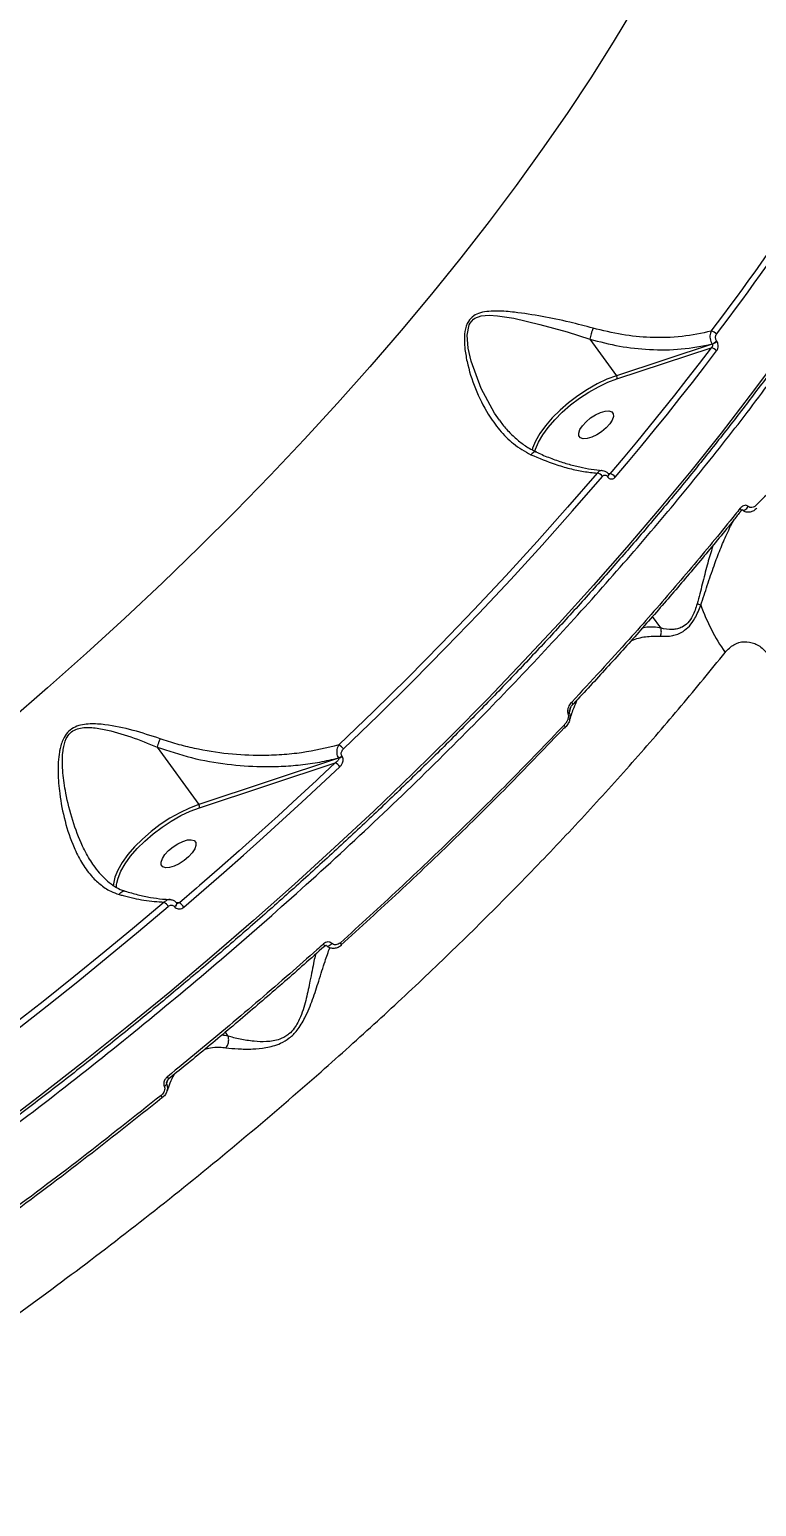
# Model space of a CAD drawing. Header units: millimetres. Extents: x -6028 to 5958, y -6064 to 4137.
# Drawn here: x 1973.4 to 2132, y -1111.3 to -788.9 of the extents above; entities that cross this region are included whole.
import ezdxf

# ---------------------------------------------------------------- set-up
doc = ezdxf.new("R2010")
doc.units = ezdxf.units.MM
for name, color, linetype in [('DIKOM_ОБЪЕКТ', 7, 'Continuous'), ('DIKOM_РАЗМЕР_ЗОНА', 7, 'Continuous'), ('DIKOM_РАЗМЕР_ОБЪЕКТА', 7, 'Continuous')]:
    doc.layers.add(name, color=color, linetype=linetype)
doc.styles.add('style1', font='arial.ttf', dxfattribs={"width": 0.8})
doc.dimstyles.new('1-50', dxfattribs={"dimtxt": 300, "dimasz": 200, "dimexe": 100, "dimexo": 0, "dimgap": 100, "dimtad": 1, "dimtxsty": 'style1', "dimcen": 200, "dimclrd": 7, "dimclre": 7, "dimclrt": 7, "dimadec": 1, "dimazin": 2, "dimtfac": 1, "dimtmove": 0, "dimatfit": 2, "dimfxl": 0, "dimlwd": 25, "dimlwe": 18, "dimarcsym": 0})

# ---------------------------------------------------------------- blocks, each defined once
blk = doc.blocks.new('*D9')
at = {"layer": 'Defpoints', "color": 0, "transparency": 16777216}
for p in [(-6027.56, 1459.58), (4556.58, 1382.7), (4556.58, -5964.37)]:
    blk.add_point(p, dxfattribs=at)
at = {"layer": 'DIKOM_РАЗМЕР_ЗОНА', "color": 7, "lineweight": 18, "transparency": 16777216}
for p, q in [((-6027.56, 1459.58), (-6027.56, -6064.37)), ((4556.58, 1382.7), (4556.58, -6064.37))]:
    blk.add_line(p, q, dxfattribs=at)
at = {"layer": 'DIKOM_РАЗМЕР_ЗОНА', "color": 7, "lineweight": 25, "transparency": 16777216}
blk.add_line((-5827.56, -5964.37), (4356.58, -5964.37), dxfattribs=at)
at = {"layer": 'DIKOM_РАЗМЕР_ЗОНА', "color": 7, "transparency": 16777216}
for points in [[(-5827.56, -5931.03), (-5827.56, -5997.7), (-6027.56, -5964.37)], [(4356.58, -5931.03), (4356.58, -5997.7), (4556.58, -5964.37)]]:
    blk.add_solid(points, dxfattribs=at)
at = {"layer": 'DIKOM_РАЗМЕР_ЗОНА', "color": 7, "transparency": 16777216, "insert": (157.08, -5711.2), "char_height": 300, "attachment_point": 5, "style": 'style1'}
blk.add_mtext('10600', dxfattribs=at)
blk = doc.blocks.new('*D10')
at = {"layer": 'Defpoints', "color": 0, "transparency": 16777216}
for p in [(1555.59, 4137.49), (5858.35, 4137.49), (1555.59, -4898.38)]:
    blk.add_point(p, dxfattribs=at)
at = {"layer": 'DIKOM_РАЗМЕР_ЗОНА', "color": 7, "lineweight": 18, "transparency": 16777216}
for p, q in [((1555.59, 4137.49), (5958.35, 4137.49)), ((1555.59, -4898.38), (5958.35, -4898.38))]:
    blk.add_line(p, q, dxfattribs=at)
at = {"layer": 'DIKOM_РАЗМЕР_ЗОНА', "color": 7, "lineweight": 25, "transparency": 16777216}
blk.add_line((5858.35, -4698.38), (5858.35, 3937.49), dxfattribs=at)
at = {"layer": 'DIKOM_РАЗМЕР_ЗОНА', "color": 7, "transparency": 16777216}
for points in [[(5825.01, 3937.49), (5891.68, 3937.49), (5858.35, 4137.49)], [(5825.01, -4698.38), (5891.68, -4698.38), (5858.35, -4898.38)]]:
    blk.add_solid(points, dxfattribs=at)
at = {"layer": 'DIKOM_РАЗМЕР_ЗОНА', "color": 7, "transparency": 16777216, "insert": (5605.17, 52.12), "char_height": 300, "attachment_point": 5, "rotation": 90, "style": 'style1'}
blk.add_mtext('9050', dxfattribs=at)
blk = doc.blocks.new('*D11')
at = {"layer": 'Defpoints', "color": 0, "transparency": 16777216}
for p in [(259.43, 2965.58), (1920.55, -3002.33), (4022.59, -3002.33)]:
    blk.add_point(p, dxfattribs=at)
at = {"layer": 'DIKOM_РАЗМЕР_ОБЪЕКТА', "color": 7, "lineweight": 18, "transparency": 16777216}
for p, q in [((259.43, 2965.58), (4122.59, 2965.58)), ((1920.55, -3002.33), (4122.59, -3002.33))]:
    blk.add_line(p, q, dxfattribs=at)
at = {"layer": 'DIKOM_РАЗМЕР_ОБЪЕКТА', "color": 7, "lineweight": 25, "transparency": 16777216}
blk.add_line((4022.59, 2765.58), (4022.59, -2802.33), dxfattribs=at)
at = {"layer": 'DIKOM_РАЗМЕР_ОБЪЕКТА', "color": 7, "transparency": 16777216}
for points in [[(3989.25, 2765.58), (4055.92, 2765.58), (4022.59, 2965.58)], [(3989.25, -2802.33), (4055.92, -2802.33), (4022.59, -3002.33)]]:
    blk.add_solid(points, dxfattribs=at)
at = {"layer": 'DIKOM_РАЗМЕР_ОБЪЕКТА', "color": 7, "transparency": 16777216, "insert": (3769.41, -24.42), "char_height": 300, "attachment_point": 5, "rotation": 90, "style": 'style1'}
blk.add_mtext('6000', dxfattribs=at)
blk = doc.blocks.new('*D12')
at = {"layer": 'Defpoints', "color": 0, "transparency": 16777216}
for p in [(3056.58, 1987.9), (-4027.97, 676.5), (3056.58, -3714.77)]:
    blk.add_point(p, dxfattribs=at)
at = {"layer": 'DIKOM_РАЗМЕР_ОБЪЕКТА', "color": 7, "lineweight": 18, "transparency": 16777216}
for p, q in [((3056.58, 1987.9), (3056.58, -3814.77)), ((-4027.97, 676.5), (-4027.97, -3814.77))]:
    blk.add_line(p, q, dxfattribs=at)
at = {"layer": 'DIKOM_РАЗМЕР_ОБЪЕКТА', "color": 7, "lineweight": 25, "transparency": 16777216}
blk.add_line((-3827.97, -3714.77), (2856.58, -3714.77), dxfattribs=at)
at = {"layer": 'DIKOM_РАЗМЕР_ОБЪЕКТА', "color": 7, "transparency": 16777216}
for points in [[(-3827.97, -3681.44), (-3827.97, -3748.11), (-4027.97, -3714.77)], [(2856.58, -3681.44), (2856.58, -3748.11), (3056.58, -3714.77)]]:
    blk.add_solid(points, dxfattribs=at)
at = {"layer": 'DIKOM_РАЗМЕР_ОБЪЕКТА', "color": 7, "transparency": 16777216, "insert": (20, -3461.6), "char_height": 300, "attachment_point": 5, "style": 'style1'}
blk.add_mtext('7100', dxfattribs=at)

msp = doc.modelspace()

# ---------------------------------------------------------------- linework, layer by layer
at = {"layer": 'DIKOM_ОБЪЕКТ', "color": 7, "linetype": 'Continuous', "lineweight": 15}
for p, q in [((2095.666, -856.531), (2101.449, -864.502)), ((2123.33, -856.941), (2123.288, -856.883)), ((2122.369, -857.631), (2101.449, -864.502)), ((2101.572, -865.183), (2122.113, -858.436)), ((2122.327, -857.573), (2122.369, -857.631)), ((2099.498, -886.542), (2099.528, -886.582)), ((2100.043, -885.917), (2099.64, -885.924)), ((2099.69, -885.946), (2099.719, -885.986)), ((2111.127, -919.569), (2109.312, -917.069)), ((2091.202, -937.964), (2091.501, -936.892)), ((2001.227, -945.559), (2010.342, -958.123)), ((2041.604, -947.549), (2041.549, -947.474)), ((2040.84, -948.023), (2010.342, -958.123)), ((2010.466, -958.802), (2040.092, -948.992)), ((2040.092, -948.992), (2036.604, -952.275)), ((2040.785, -947.947), (2040.84, -948.023)), ((2009.829, -976.366), (2006.138, -979.542)), ((2006.138, -979.542), (2005.413, -979.558)), ((2005.459, -979.594), (2005.476, -979.618)), ((2005.043, -980.414), (2005.06, -980.438)), ((2037.739, -989.087), (2037.744, -989.083)), ((2016.735, -1008.662), (2016.124, -1007.82))]:
    msp.add_line(p, q, dxfattribs=at)
at = {"layer": 'DIKOM_ОБЪЕКТ', "color": 7, "linetype": 'Continuous', "lineweight": 15, "flags": 128}
for points in [[(2105.406, -784.02), (2100.757, -791.711), (2095.844, -799.459), (2090.672, -807.255), (2085.246, -815.093), (2079.571, -822.965), (2073.652, -830.865), (2067.495, -838.784), (2061.106, -846.715), (2054.49, -854.651), (2047.654, -862.585), (2040.604, -870.509), (2033.346, -878.416), (2025.888, -886.298), (2018.236, -894.148), (2010.397, -901.959), (2002.379, -909.724), (1994.189, -917.435), (1985.834, -925.084), (1977.323, -932.666), (1968.664, -940.174)], [(2075.952, -874.182), (2074.847, -872.7), (2071.917, -867.321), (2069.742, -861.348), (2069.116, -858.534), (2068.884, -855.632), (2069.304, -853.422), (2069.512, -853.008), (2070.273, -852.142), (2070.551, -851.952), (2071.919, -851.444), (2073.67, -851.296), (2075.515, -851.409), (2079.073, -851.978), (2084.768, -853.304), (2090.734, -854.965), (2095.664, -856.529), (2095.665, -856.529), (2095.665, -856.529)], [(2136.807, -860.511), (2130.658, -868.77), (2124.271, -877.051), (2117.651, -885.345), (2110.804, -893.647), (2103.736, -901.948), (2096.452, -910.243), (2088.958, -918.524), (2081.262, -926.783), (2073.369, -935.015), (2065.286, -943.212), (2057.02, -951.368), (2048.578, -959.475), (2039.967, -967.526), (2031.194, -975.515), (2022.267, -983.436), (2013.192, -991.281), (2003.979, -999.043), (1994.634, -1006.717), (1985.165, -1014.296), (1975.581, -1021.773), (1965.889, -1029.142)], [(2122.113, -858.436), (2119.493, -861.864), (2116.833, -865.295), (2114.133, -868.728), (2111.393, -872.164), (2108.613, -875.601), (2105.795, -879.039), (2102.938, -882.478), (2100.043, -885.917)], [(2101.194, -886.656), (2104.096, -883.209), (2106.96, -879.762), (2109.785, -876.315), (2112.571, -872.87), (2115.318, -869.426), (2118.025, -865.985), (2120.691, -862.545), (2123.317, -859.109)], [(2101.449, -864.502), (2099.387, -865.286), (2097.263, -866.293), (2095.127, -867.5), (2093.029, -868.88), (2091.018, -870.4), (2089.141, -872.025), (2087.442, -873.716), (2085.96, -875.434), (2084.731, -877.139), (2083.782, -878.79), (2083.137, -880.35), (2083.034, -880.691)], [(2083.659, -881.089), (2083.815, -880.55), (2084.441, -879.037), (2085.361, -877.436), (2086.553, -875.783), (2087.989, -874.117), (2089.637, -872.477), (2091.457, -870.902), (2093.407, -869.428), (2095.441, -868.09), (2097.513, -866.919), (2099.572, -865.942), (2101.572, -865.183)], [(2098.962, -872.233), (2099.806, -872.18), (2100.424, -872.375), (2100.766, -872.801), (2100.804, -873.425), (2100.535, -874.195), (2099.981, -875.05), (2099.186, -875.919), (2098.215, -876.733), (2097.147, -877.426), (2096.068, -877.941), (2095.066, -878.237), (2094.222, -878.29), (2093.603, -878.095), (2093.261, -877.669), (2093.223, -877.045), (2093.492, -876.275), (2094.047, -875.421), (2094.842, -874.551), (2095.812, -873.737), (2096.88, -873.044), (2097.959, -872.529), (2098.962, -872.233)], [(2097.28, -885.751), (2090.805, -893.236), (2084.157, -900.714), (2077.34, -908.178), (2070.359, -915.623), (2063.218, -923.045), (2055.923, -930.437), (2048.478, -937.796), (2040.889, -945.116)], [(2041.866, -945.988), (2049.472, -938.652), (2056.933, -931.276), (2064.244, -923.867), (2071.4, -916.429), (2078.397, -908.967), (2085.229, -901.487), (2091.892, -893.993), (2098.381, -886.491)], [(2099.691, -885.948), (2099.701, -885.964), (2099.726, -886.05), (2099.718, -886.156), (2099.675, -886.276), (2099.601, -886.406), (2099.498, -886.542)], [(2099.717, -885.983), (2099.731, -886.005), (2099.756, -886.091), (2099.747, -886.196), (2099.704, -886.316), (2099.63, -886.447), (2099.528, -886.582)], [(2128.577, -894.103), (2128.607, -894.062), (2128.64, -893.968), (2128.641, -893.855), (2128.61, -893.728), (2128.55, -893.59), (2128.461, -893.448)], [(2128.806, -893.692), (2128.898, -893.81), (2129.044, -893.867), (2129.231, -893.86), (2129.445, -893.789), (2129.669, -893.659), (2129.884, -893.482), (2130.073, -893.271), (2130.22, -893.043)], [(2091.865, -936.348), (2091.894, -936.309), (2091.913, -936.23), (2091.904, -936.13), (2091.865, -936.012), (2091.799, -935.88), (2091.708, -935.74)], [(2090.232, -941.349), (2090.257, -941.309), (2090.271, -941.231), (2090.259, -941.133), (2090.219, -941.017), (2090.154, -940.89), (2090.065, -940.754)], [(2007.065, -980.504), (2011.442, -976.735), (2015.785, -972.947), (2020.095, -969.142), (2024.369, -965.32), (2028.608, -961.482), (2032.81, -957.629), (2036.974, -953.762), (2041.1, -949.881)], [(2036.604, -952.275), (2035.975, -952.863), (2031.821, -956.721), (2027.629, -960.565), (2023.401, -964.394), (2019.136, -968.206), (2014.837, -972.002), (2010.504, -975.781), (2009.829, -976.366)], [(2010.342, -958.123), (2008.28, -958.906), (2006.156, -959.913), (2004.02, -961.121), (2001.922, -962.5), (1999.911, -964.02), (1998.034, -965.645), (1996.335, -967.336), (1994.853, -969.054), (1993.624, -970.759), (1992.675, -972.41), (1992.03, -973.97), (1991.703, -975.402), (1991.664, -975.931)], [(1992.437, -975.247), (1992.709, -974.169), (1993.334, -972.656), (1994.254, -971.055), (1995.446, -969.402), (1996.883, -967.736), (1998.531, -966.096), (2000.351, -964.521), (2002.302, -963.047), (2004.336, -961.709), (2006.407, -960.538), (2008.467, -959.562), (2010.466, -958.802)], [(2007.855, -965.853), (2008.699, -965.8), (2009.317, -965.995), (2009.659, -966.421), (2009.697, -967.045), (2009.428, -967.815), (2008.874, -968.67), (2008.079, -969.539), (2007.108, -970.353), (2006.04, -971.046), (2004.961, -971.561), (2003.959, -971.857), (2003.115, -971.91), (2002.496, -971.715), (2002.154, -971.289), (2002.116, -970.665), (2002.386, -969.895), (2002.94, -969.041), (2003.735, -968.171), (2004.705, -967.357), (2005.773, -966.664), (2006.852, -966.149), (2007.855, -965.853)], [(1992.351, -976.257), (1992.391, -975.558), (1992.437, -975.247)], [(2002.776, -979.422), (1996.276, -984.903), (1989.71, -990.341), (1983.081, -995.732), (1976.39, -1001.076), (1969.642, -1006.368), (1962.839, -1011.609), (1955.983, -1016.794), (1949.078, -1021.922)], [(2005.459, -979.595), (2005.49, -979.664), (2005.491, -979.785), (2005.442, -979.93), (2005.347, -980.089), (2005.212, -980.254), (2005.043, -980.414)], [(2005.475, -979.616), (2005.508, -979.688), (2005.508, -979.809), (2005.46, -979.954), (2005.365, -980.113), (2005.229, -980.278), (2005.06, -980.438)], [(1949.851, -1022.963), (1956.772, -1017.824), (1963.643, -1012.627), (1970.461, -1007.375), (1977.224, -1002.071), (1983.929, -996.716), (1990.574, -991.312), (1997.154, -985.862), (2003.668, -980.369)], [(2037.744, -989.083), (2037.76, -989.057), (2037.76, -988.997), (2037.734, -988.912), (2037.684, -988.806), (2037.61, -988.681), (2037.517, -988.544)], [(2038.225, -988.943), (2038.232, -988.95), (2038.337, -989.001), (2038.476, -989.007), (2038.641, -988.965), (2038.821, -988.879), (2039.006, -988.754), (2039.185, -988.597), (2039.348, -988.417)], [(2041.426, -988.831), (2041.432, -988.828), (2041.438, -988.823)], [(2002.297, -1022.058), (2002.347, -1022.09), (2002.376, -1022.094), (2002.38, -1022.091)]]:
    msp.add_lwpolyline(points, dxfattribs=at)
at = {"layer": 'DIKOM_ОБЪЕКТ', "color": 7, "linetype": 'Continuous', "lineweight": 15}
for centre, radius, start, end in [((1729.915, -556.444), 492.8, 322.74066, 331.30739), ((1730.209, -556.458), 493.885, 322.74057, 331.30738), ((2121.987, -856.384), 1.594, 35.05233, 84.64165), ((2121.615, -855.568), 2.128, 289.53402, 321.82149), ((2121.657, -855.626), 2.128, 289.53396, 321.82144), ((2122.034, -859.99), 1.556, 34.4681, 87.10526), ((2100.847, -864.962), 0.757, 343.03598, 37.35268), ((2096.887, -887.525), 1.817, 34.68054, 77.51235), ((2099.757, -887.629), 1.735, 34.09743, 80.52465), ((2106.131, -950.514), 38.45, 69.08923, 70.35259), ((2160.429, -900.186), 43.058, 199.55249, 215.02377), ((2090.328, -937.455), 1.012, 302.41, 329.81342), ((2090.099, -941.213), 0.19, 257.54883, 314.10515), ((2040.062, -945.928), 2.145, 289.71914, 313.89125), ((2040.116, -946.004), 2.145, 289.71996, 313.89087), ((2039.583, -947.563), 2.774, 34.61043, 61.90554), ((2038.872, -951.39), 2.691, 34.11714, 63.05327), ((2009.737, -958.584), 0.761, 343.34102, 37.3243), ((1999.965, -982.963), 4.521, 35.01378, 51.56378), ((2003.668, -982.85), 4.128, 34.62299, 53.25319), ((2040.761, -988.789), 0.678, 357.15946, 48.23188), ((2002.791, -1018.232), 1.007, 12.05205, 44.9815), ((2001.252, -1022.399), 1.169, 15.24735, 43.37156), ((2002.229, -1018.478), 1.251, 296.7009, 332.18795)]:
    msp.add_arc(centre, radius, start, end, dxfattribs=at)
for points, knots in [([(2200.983, -676.146), (2201.204, -677.035), (2201.848, -679.623), (2202.624, -684.084), (2203.328, -689.514), (2203.751, -695.106), (2203.908, -700.846), (2203.796, -706.732), (2203.416, -712.759), (2202.767, -718.921), (2201.849, -725.216), (2200.665, -731.636), (2199.214, -738.178), (2197.498, -744.837), (2195.518, -751.607), (2193.276, -758.483), (2190.774, -765.46), (2188.013, -772.532), (2184.997, -779.695), (2181.727, -786.943), (2178.205, -794.271), (2174.435, -801.672), (2170.419, -809.143), (2166.161, -816.676), (2161.663, -824.266), (2156.929, -831.909), (2151.964, -839.597), (2146.769, -847.326), (2141.35, -855.089), (2135.711, -862.881), (2129.855, -870.696), (2123.788, -878.528), (2117.513, -886.371), (2111.036, -894.22), (2104.361, -902.068), (2097.493, -909.91), (2090.438, -917.739), (2083.201, -925.55), (2075.787, -933.338), (2068.202, -941.096), (2060.452, -948.818), (2052.541, -956.499), (2044.478, -964.133), (2036.266, -971.713), (2027.914, -979.236), (2019.425, -986.694), (2010.809, -994.083), (2002.07, -1001.396), (1993.215, -1008.628), (1984.251, -1015.774), (1975.185, -1022.829), (1966.023, -1029.787), (1956.773, -1036.642), (1947.441, -1043.391), (1938.034, -1050.027), (1928.56, -1056.545), (1919.025, -1062.942), (1909.436, -1069.211), (1899.802, -1075.349), (1890.128, -1081.351), (1880.423, -1087.211), (1870.694, -1092.927), (1860.947, -1098.491), (1852.286, -1103.302), (1846.877, -1106.218), (1844.72, -1107.38)], [0, 0, 0, 0, 0.00839896, 0.02443514, 0.04048083, 0.05653584, 0.07259892, 0.08866931, 0.10474587, 0.12082763, 0.13691332, 0.15300217, 0.16909336, 0.18518614, 0.20127992, 0.2173743, 0.23346869, 0.2495628, 0.26565656, 0.28174987, 0.29784232, 0.31393406, 0.33002488, 0.34611489, 0.36220417, 0.37829258, 0.39438019, 0.4104669, 0.42655296, 0.44263826, 0.45872282, 0.47480685, 0.49089013, 0.50697294, 0.52305513, 0.53913687, 0.55521809, 0.57129891, 0.5873793, 0.6034594, 0.61953905, 0.63561844, 0.65169754, 0.66777642, 0.683855, 0.69993346, 0.71601166, 0.73208973, 0.74816768, 0.76424559, 0.78032331, 0.79640105, 0.81247873, 0.82855638, 0.84463398, 0.86071166, 0.87678937, 0.89286719, 0.90894505, 0.92502303, 0.94110115, 0.95717941, 0.97325793, 0.98933653, 1, 1, 1, 1]), ([(1774.639, -1142.005), (1778.016, -1140.618), (1787.919, -1136.551), (1804.571, -1128.975), (1824.481, -1119.374), (1844.45, -1109.039), (1864.431, -1098.022), (1884.393, -1086.343), (1904.275, -1074.048), (1923.984, -1061.192), (1943.427, -1047.836), (1962.542, -1034.018), (1981.29, -1019.75), (1999.646, -1005.066), (2017.558, -990.014), (2034.942, -974.667), (2051.718, -959.093), (2067.074, -944.075), (2081.096, -929.654), (2093.882, -915.865), (2106.119, -901.997), (2117.755, -888.113), (2128.686, -874.339), (2138.887, -860.708), (2147.417, -848.637), (2152.379, -841.123), (2154.401, -838.062)], [0, 0, 0, 0, 0.0234617, 0.0688049, 0.1140755, 0.159204, 0.2043325, 0.2496031, 0.2949463, 0.3402894, 0.38556, 0.4306885, 0.4758169, 0.5210875, 0.5664306, 0.6117737, 0.6570443, 0.7021727, 0.7409818, 0.7799972, 0.8190585, 0.8581197, 0.8971351, 0.9354075, 0.9736799, 1, 1, 1, 1]), ([(2096.347, -854.123), (2094.655, -853.676), (2090.97, -852.701), (2085.171, -851.526), (2079.925, -850.687), (2076.087, -850.367), (2073.608, -850.42), (2071.826, -850.699), (2070.241, -851.366), (2069.331, -852.301), (2068.607, -853.649), (2068.197, -855.6), (2068.303, -858.427), (2068.983, -862.446), (2070.563, -867.431), (2073.047, -872.453), (2075.909, -876.442), (2078.943, -879.591), (2081.476, -881.013), (2082.793, -881.753)], [0, 0, 0, 0, 0.0790174, 0.1721791, 0.2680581, 0.3287287, 0.3610581, 0.3938992, 0.4223311, 0.4513185, 0.4599425, 0.4989918, 0.5446037, 0.5914331, 0.6876192, 0.7865789, 0.8546748, 0.9244435, 1, 1, 1, 1]), ([(2096.347, -854.123), (2096.323, -854.185), (2096.253, -854.366), (2096.111, -854.769), (2095.934, -855.346), (2095.764, -855.997), (2095.698, -856.352), (2095.665, -856.529)], [0, 0, 0, 0, 0.08732499, 0.25362646, 0.50241404, 0.75121097, 1, 1, 1, 1]), ([(2122.136, -854.797), (2120.044, -855.244), (2115.799, -856.153), (2109.17, -856.284), (2102.613, -855.675), (2098.451, -854.645), (2096.347, -854.123)], [0, 0, 0, 0, 0.26256493, 0.53266475, 0.76364499, 1, 1, 1, 1]), ([(2095.665, -856.529), (2095.665, -856.529), (2095.665, -856.53), (2095.665, -856.53), (2095.666, -856.531), (2095.666, -856.531)], [0, 0, 0, 0, 0.36980265, 0.9005925, 1, 1, 1, 1]), ([(2095.666, -856.531), (2097.808, -857.087), (2102.142, -858.212), (2108.87, -858.92), (2115.752, -858.878), (2120.115, -858.012), (2122.327, -857.573)], [0, 0, 0, 0, 0.2328882, 0.4712996, 0.7319734, 1, 1, 1, 1]), ([(2122.136, -854.797), (2122.073, -854.924), (2121.931, -855.21), (2121.839, -855.778), (2121.871, -856.42), (2122.029, -857.056), (2122.227, -857.4), (2122.327, -857.573)], [0, 0, 0, 0, 0.1700419, 0.3807957, 0.5866712, 0.793062, 1, 1, 1, 1]), ([(2123.288, -856.883), (2123.236, -856.797), (2123.133, -856.625), (2123.065, -856.303), (2123.074, -855.975), (2123.154, -855.683), (2123.25, -855.535), (2123.293, -855.468)], [0, 0, 0, 0, 0.2039883, 0.4081007, 0.6135483, 0.826535, 1, 1, 1, 1]), ([(2123.317, -859.109), (2123.384, -859.007), (2123.532, -858.777), (2123.654, -858.326), (2123.667, -857.823), (2123.565, -857.332), (2123.408, -857.071), (2123.33, -856.941)], [0, 0, 0, 0, 0.174184, 0.38955892, 0.59577014, 0.79781621, 1, 1, 1, 1]), ([(2122.369, -857.631), (2122.389, -857.667), (2122.414, -857.712), (2122.436, -857.816), (2122.432, -857.949), (2122.366, -858.135), (2122.255, -858.304), (2122.157, -858.395), (2122.113, -858.436)], [0, 0, 0, 0, 0.14451155, 0.17562842, 0.36255552, 0.57103777, 0.80470797, 1, 1, 1, 1]), ([(2075.919, -874.209), (2076.143, -874.527), (2076.904, -875.606), (2078.372, -877.208), (2080.309, -878.942), (2082.147, -880.25), (2083.398, -880.842), (2083.906, -881.082)], [0, 0, 0, 0, 0.1052388, 0.3576311, 0.6019069, 0.8383372, 1, 1, 1, 1]), ([(2083.856, -881.183), (2083.832, -881.166), (2083.725, -881.094), (2083.446, -881.176), (2083.124, -881.392), (2082.904, -881.619), (2082.816, -881.726), (2082.793, -881.753)], [0, 0, 0, 0, 0.0988195, 0.4324345, 0.7660043, 0.9402512, 1, 1, 1, 1]), ([(2082.793, -881.753), (2084.563, -882.497), (2087.445, -883.709), (2091.252, -884.807), (2094.363, -885.482), (2096.296, -885.66), (2097.28, -885.751)], [0, 0, 0, 0, 0.3422103, 0.5572652, 0.7746036, 1, 1, 1, 1]), ([(2083.879, -881.134), (2084.326, -881.34), (2085.731, -881.988), (2088.045, -882.87), (2090.798, -883.78), (2093.463, -884.477), (2095.984, -884.934), (2097.626, -885.162), (2098.372, -885.176), (2098.379, -885.176)], [0, 0, 0, 0, 0.0845779, 0.2659037, 0.4483936, 0.6316466, 0.8151413, 0.9981959, 1, 1, 1, 1]), ([(2098.374, -885.238), (2098.321, -885.229), (2098.098, -885.192), (2097.697, -885.348), (2097.419, -885.617), (2097.28, -885.751)], [0, 0, 0, 0, 0.13575648, 0.56768096, 1, 1, 1, 1]), ([(2098.381, -886.491), (2098.453, -886.422), (2098.595, -886.285), (2098.861, -886.207), (2099.128, -886.238), (2099.349, -886.362), (2099.456, -886.491), (2099.498, -886.542)], [0, 0, 0, 0, 0.2142757, 0.4284772, 0.6429118, 0.8577128, 1, 1, 1, 1]), ([(2098.406, -885.234), (2098.582, -885.256), (2098.962, -885.303), (2099.411, -885.586), (2099.6, -885.861), (2099.67, -885.963)], [0, 0, 0, 0, 0.3500049, 0.7591268, 1, 1, 1, 1]), ([(2099.718, -885.983), (2099.733, -886.002), (2099.77, -886.05), (2099.794, -886.055), (2099.787, -886.054), (2099.786, -886.054)], [0, 0, 0, 0, 0.3587286, 0.8995715, 1, 1, 1, 1]), ([(2100.043, -885.917), (2100.005, -885.95), (2099.931, -886.017), (2099.83, -886.056), (2099.776, -886.048), (2099.768, -886.047)], [0, 0, 0, 0, 0.4584142, 0.91639, 1, 1, 1, 1]), ([(2139.406, -886.413), (2138.122, -887.309), (2135.537, -889.113), (2133.185, -891.516), (2132, -892.726)], [0, 0, 0, 0, 0.4964884, 1, 1, 1, 1]), ([(2099.528, -886.582), (2099.59, -886.658), (2099.749, -886.85), (2100.077, -887.036), (2100.477, -887.083), (2100.875, -886.965), (2101.088, -886.759), (2101.194, -886.656)], [0, 0, 0, 0, 0.14071724, 0.3552562, 0.57004529, 0.78494601, 1, 1, 1, 1]), ([(2130.22, -893.043), (2130.194, -893.019), (2130.077, -892.915), (2129.811, -892.793), (2129.387, -892.787), (2128.897, -892.986), (2128.61, -893.29), (2128.461, -893.448)], [0, 0, 0, 0, 0.0490845, 0.2178985, 0.4266709, 0.7022554, 1, 1, 1, 1]), ([(2132, -892.726), (2131.845, -892.869), (2131.536, -893.153), (2131.031, -893.318), (2130.569, -893.295), (2130.334, -893.125), (2130.22, -893.043)], [0, 0, 0, 0, 0.2974544, 0.5890266, 0.802835, 1, 1, 1, 1]), ([(2128.461, -893.448), (2128.097, -893.902), (2126.276, -896.171), (2121.47, -902.073), (2113.826, -911.163), (2103.484, -923.006), (2095.921, -931.185), (2091.708, -935.74)], [0, 0, 0, 0, 0.0321659, 0.160835, 0.4182087, 0.6759571, 1, 1, 1, 1]), ([(2128.564, -894.093), (2128.064, -894.724), (2125.488, -897.977), (2120.637, -903.853), (2114.016, -911.703), (2107.206, -919.529), (2100.204, -927.333), (2095.083, -932.936), (2092.242, -935.933), (2091.856, -936.34)], [0, 0, 0, 0, 0.04480634, 0.2308747, 0.41649118, 0.60144591, 0.7859757, 0.9709305, 1, 1, 1, 1]), ([(2119.854, -914.597), (2120.333, -913.157), (2121.308, -910.224), (2122.667, -906.118), (2124.093, -902.352), (2125.581, -898.953), (2126.683, -896.675), (2127.233, -895.777), (2127.257, -895.738)], [0, 0, 0, 0, 0.2007709, 0.4089609, 0.5914558, 0.7778288, 0.9904216, 1, 1, 1, 1]), ([(2128.932, -893.82), (2128.931, -893.82), (2128.93, -893.82), (2128.766, -893.885), (2128.646, -894.039), (2128.591, -894.109)], [0, 0, 0, 0, 0.2567383, 0.6608989, 1, 1, 1, 1]), ([(2132.066, -893.418), (2132.017, -893.476), (2131.774, -893.761), (2131.245, -894.105), (2130.489, -894.35), (2129.746, -894.304), (2129.17, -894.084), (2128.937, -893.816), (2128.865, -893.734)], [0, 0, 0, 0, 0.0619652, 0.3068125, 0.522955, 0.7221863, 0.9152744, 1, 1, 1, 1]), ([(2122.588, -901.443), (2122.49, -901.732), (2122.02, -903.103), (2121.197, -905.971), (2120.203, -909.986), (2119.44, -912.866), (2119.059, -914.303)], [0, 0, 0, 0, 0.07706547, 0.36640869, 0.68371982, 1, 1, 1, 1]), ([(2111.069, -921.378), (2111.926, -921.401), (2113.1, -921.433), (2114.837, -920.929), (2116.071, -920.329), (2117.394, -919.24), (2118.79, -917.286), (2119.464, -915.582), (2119.854, -914.597)], [0, 0, 0, 0, 0.3030779, 0.4152386, 0.5295162, 0.6687595, 0.8085434, 1, 1, 1, 1]), ([(2119.059, -914.303), (2118.77, -915.214), (2118.277, -916.767), (2117.064, -918.539), (2115.866, -919.403), (2114.73, -919.793), (2113.086, -919.994), (2111.922, -919.804), (2111.132, -919.579), (2111.131, -919.578)], [0, 0, 0, 0, 0.188621, 0.3216744, 0.4555551, 0.5677478, 0.6831245, 0.9996842, 1, 1, 1, 1]), ([(2104.51, -922.501), (2104.615, -922.446), (2105.634, -921.907), (2107.769, -921.352), (2109.969, -921.369), (2111.069, -921.378)], [0, 0, 0, 0, 0.0543465, 0.5274182, 1, 1, 1, 1]), ([(2111.127, -919.569), (2111.009, -919.551), (2109.83, -919.374), (2108.437, -919.291), (2107.299, -919.573), (2107.084, -919.627)], [0, 0, 0, 0, 0.0821354, 0.8267584, 1, 1, 1, 1]), ([(2111.069, -921.378), (2111.083, -921.338), (2111.186, -921.053), (2111.304, -920.432), (2111.192, -919.878), (2111.131, -919.578)], [0, 0, 0, 0, 0.0699492, 0.4978482, 1, 1, 1, 1]), ([(2111.131, -919.578), (2111.131, -919.577), (2111.13, -919.574), (2111.128, -919.571), (2111.127, -919.57), (2111.127, -919.569)], [0, 0, 0, 0, 0.3372886, 0.8258507, 1, 1, 1, 1]), ([(1712.111, -1192.011), (1715.663, -1191.302), (1724.371, -1189.564), (1738.781, -1185.941), (1755.228, -1181.231), (1772.239, -1175.693), (1789.755, -1169.343), (1807.733, -1162.174), (1825.752, -1154.354), (1843.748, -1145.928), (1861.659, -1136.952), (1879.797, -1127.269), (1898.108, -1116.883), (1916.53, -1105.812), (1934.641, -1094.308), (1952.386, -1082.426), (1969.719, -1070.22), (1986.937, -1057.484), (2003.974, -1044.237), (2020.763, -1030.515), (2035.872, -1017.533), (2049.364, -1005.405), (2061.369, -994.176), (2073.041, -982.803), (2084.337, -971.326), (2095.208, -959.797), (2105.651, -948.209), (2115.702, -936.566), (2122.013, -928.787), (2125.168, -924.898)], [0, 0, 0, 0, 0.0272514, 0.0667898, 0.1063585, 0.145897, 0.1865901, 0.2273169, 0.26801, 0.3074177, 0.3468555, 0.3862631, 0.4268206, 0.4674112, 0.5079685, 0.5472827, 0.586627, 0.6259411, 0.6664009, 0.7068937, 0.7473534, 0.7787567, 0.81016, 0.841814, 0.8734679, 0.9049743, 0.9364807, 0.9682404, 1, 1, 1, 1]), ([(2125.168, -924.898), (2125.784, -924.273), (2127.023, -923.015), (2129.344, -922.391), (2131.657, -922.82), (2133.553, -924.087), (2134.48, -925.324), (2134.851, -925.818)], [0, 0, 0, 0, 0.2099085, 0.4228952, 0.6382679, 0.8553689, 1, 1, 1, 1]), ([(2091.708, -935.74), (2091.651, -935.804), (2091.366, -936.121), (2091.003, -936.698), (2090.783, -937.407), (2090.748, -937.929), (2090.829, -938.182), (2090.87, -938.309)], [0, 0, 0, 0, 0.0951003, 0.4719706, 0.7157922, 0.8572309, 1, 1, 1, 1]), ([(2091.202, -937.964), (2091.195, -937.933), (2091.181, -937.874), (2091.182, -937.737), (2091.202, -937.578), (2091.238, -937.462), (2091.254, -937.411)], [0, 0, 0, 0, 0.1501806, 0.2938047, 0.6850885, 1, 1, 1, 1]), ([(2091.232, -939.605), (2091.286, -939.453), (2091.407, -939.11), (2091.401, -938.529), (2091.27, -938.157), (2091.202, -937.964)], [0, 0, 0, 0, 0.275548, 0.625164, 1, 1, 1, 1]), ([(2092.873, -935.266), (2092.62, -935.825), (2092.016, -937.167), (2091.525, -938.709), (2091.239, -939.607)], [0, 0, 0, 0, 0.4171732, 1, 1, 1, 1]), ([(2091.88, -936.36), (2091.831, -936.404), (2091.598, -936.616), (2091.366, -936.993), (2091.273, -937.343), (2091.255, -937.411)], [0, 0, 0, 0, 0.17426959, 0.8396804, 1, 1, 1, 1]), ([(2001.878, -943.745), (1999.925, -943.104), (1995.966, -941.803), (1990.828, -940.716), (1987.125, -940.439), (1984.93, -940.644), (1983.319, -941.107), (1981.898, -942.046), (1980.703, -943.67), (1980.184, -945.286), (1979.683, -947.852), (1979.548, -951.164), (1979.957, -956.247), (1981.032, -961.813), (1982.708, -966.845), (1984.7, -970.793), (1986.618, -973.512), (1988.769, -975.617), (1990.835, -976.996), (1992.31, -977.523), (1992.929, -977.744)], [0, 0, 0, 0, 0.0952098, 0.1929569, 0.2448013, 0.27107, 0.2981709, 0.3242908, 0.3503883, 0.3910752, 0.4019419, 0.4719629, 0.5438083, 0.6393955, 0.7378511, 0.7988552, 0.8613651, 0.9113724, 0.9628383, 1, 1, 1, 1]), ([(1987.708, -971.753), (1987.38, -971.32), (1986.337, -969.945), (1984.624, -966.572), (1982.69, -961.639), (1981.366, -956.194), (1980.583, -951.212), (1980.517, -947.984), (1980.819, -945.483), (1981.187, -943.959), (1982.221, -942.431), (1983.482, -941.644), (1984.871, -941.32), (1985.902, -941.284), (1987.506, -941.339), (1990.609, -941.837), (1995.532, -943.236), (1999.328, -944.785), (2001.227, -945.559)], [0, 0, 0, 0, 0.0346963, 0.1102696, 0.2296195, 0.3491439, 0.4354776, 0.5214883, 0.5343431, 0.5813699, 0.6104676, 0.6394504, 0.667232, 0.6951944, 0.7011355, 0.7633027, 0.8816056, 1, 1, 1, 1]), ([(2090.065, -940.754), (2086.229, -944.754), (2078.556, -952.755), (2066.505, -964.685), (2054.1, -976.553), (2045.508, -984.374), (2041.212, -988.284)], [0, 0, 0, 0, 0.2490968, 0.4981942, 0.7490971, 1, 1, 1, 1]), ([(2090.87, -938.309), (2090.91, -938.433), (2090.989, -938.679), (2090.954, -939.18), (2090.739, -939.855), (2090.389, -940.398), (2090.117, -940.696), (2090.065, -940.754)], [0, 0, 0, 0, 0.1456347, 0.2899564, 0.5320999, 0.909807, 1, 1, 1, 1]), ([(2091.258, -939.623), (2091.254, -939.642), (2091.195, -939.939), (2090.879, -940.497), (2090.536, -941.068), (2090.258, -941.307), (2090.22, -941.339)], [0, 0, 0, 0, 0.0285767, 0.4385568, 0.9248312, 1, 1, 1, 1]), ([(2001.878, -943.745), (2001.852, -943.812), (2001.766, -944.029), (2001.6, -944.467), (2001.391, -945.046), (2001.281, -945.386), (2001.226, -945.556)], [0, 0, 0, 0, 0.1074205, 0.3494331, 0.6747236, 1, 1, 1, 1]), ([(2040.889, -945.116), (2038.224, -945.757), (2034.193, -946.726), (2028.433, -947.293), (2023.108, -947.49), (2016.735, -947.178), (2010.561, -946.197), (2005.59, -944.977), (2003.115, -944.156), (2001.878, -943.745)], [0, 0, 0, 0, 0.2227155, 0.3367335, 0.4507501, 0.6310055, 0.8132792, 0.9066466, 1, 1, 1, 1]), ([(2041.318, -988.821), (2045.574, -984.948), (2054.085, -977.201), (2066.435, -965.389), (2078.492, -953.459), (2086.203, -945.419), (2090.058, -941.398)], [0, 0, 0, 0, 0.249097, 0.4981943, 0.7490972, 1, 1, 1, 1]), ([(2001.227, -945.559), (2001.227, -945.558), (2001.226, -945.558), (2001.226, -945.557), (2001.226, -945.556), (2001.226, -945.556)], [0, 0, 0, 0, 0.4397483, 0.807344, 1, 1, 1, 1]), ([(2001.226, -945.556), (2003.723, -946.392), (2008.782, -948.085), (2016.454, -949.42), (2022.981, -949.893), (2028.292, -949.818), (2032.561, -949.482), (2036.754, -948.888), (2039.441, -948.261), (2040.785, -947.947)], [0, 0, 0, 0, 0.1852032, 0.3752216, 0.5580263, 0.6672704, 0.7765213, 0.8882579, 1, 1, 1, 1]), ([(2040.889, -945.116), (2040.868, -945.145), (2040.724, -945.343), (2040.527, -945.757), (2040.402, -946.371), (2040.411, -946.952), (2040.53, -947.498), (2040.699, -947.797), (2040.785, -947.947)], [0, 0, 0, 0, 0.0391297, 0.2682958, 0.4663927, 0.6435941, 0.8199296, 1, 1, 1, 1]), ([(2041.1, -949.881), (2041.124, -949.858), (2041.299, -949.688), (2041.559, -949.339), (2041.775, -948.82), (2041.847, -948.341), (2041.803, -947.9), (2041.67, -947.666), (2041.604, -947.549)], [0, 0, 0, 0, 0.0392312, 0.2872271, 0.4951911, 0.6709671, 0.8352774, 1, 1, 1, 1]), ([(2041.549, -947.474), (2041.505, -947.398), (2041.419, -947.247), (2041.39, -946.963), (2041.436, -946.659), (2041.575, -946.333), (2041.739, -946.113), (2041.85, -946.004), (2041.866, -945.988)], [0, 0, 0, 0, 0.167313, 0.3344266, 0.5091245, 0.7130436, 0.9577176, 1, 1, 1, 1]), ([(2040.84, -948.023), (2040.851, -948.043), (2040.874, -948.083), (2040.878, -948.186), (2040.826, -948.332), (2040.687, -948.525), (2040.46, -948.744), (2040.246, -948.899), (2040.111, -948.98), (2040.092, -948.992)], [0, 0, 0, 0, 0.0551921, 0.10983, 0.2436848, 0.4175641, 0.6518053, 0.9518738, 1, 1, 1, 1]), ([(1987.668, -971.812), (1987.669, -971.814), (1988.052, -972.405), (1988.947, -973.443), (1990.37, -974.873), (1991.949, -975.999), (1993.241, -976.71), (1994.04, -976.925), (1994.247, -976.981)], [0, 0, 0, 0, 0.0008841, 0.225261, 0.4596521, 0.6944296, 0.9208028, 1, 1, 1, 1]), ([(1992.929, -977.744), (1992.944, -977.721), (1993.068, -977.54), (1993.341, -977.24), (1993.752, -977.007), (1994.069, -976.941), (1994.205, -977.02), (1994.227, -977.033)], [0, 0, 0, 0, 0.0403556, 0.3256175, 0.6326396, 0.9396201, 1, 1, 1, 1]), ([(1992.929, -977.744), (1993.225, -977.827), (1995.088, -978.351), (1998.492, -979.106), (2001.329, -979.315), (2002.776, -979.422)], [0, 0, 0, 0, 0.0849865, 0.5334627, 1, 1, 1, 1]), ([(1994.226, -977.014), (1995.166, -977.287), (1997.071, -977.842), (1999.799, -978.401), (2002.156, -978.751), (2003.512, -978.812), (2004.055, -978.837)], [0, 0, 0, 0, 0.2668353, 0.5412752, 0.8164306, 1, 1, 1, 1]), ([(2004.05, -978.879), (2004.013, -978.872), (2003.775, -978.824), (2003.302, -978.986), (2002.951, -979.277), (2002.776, -979.422)], [0, 0, 0, 0, 0.0837226, 0.543503, 1, 1, 1, 1]), ([(2004.072, -978.882), (2004.123, -978.877), (2004.397, -978.852), (2004.863, -979.054), (2005.291, -979.327), (2005.418, -979.563), (2005.442, -979.607)], [0, 0, 0, 0, 0.0936785, 0.5072313, 0.9078081, 1, 1, 1, 1]), ([(2005.477, -979.615), (2005.489, -979.628), (2005.518, -979.661), (2005.559, -979.69), (2005.635, -979.678), (2005.645, -979.677)], [0, 0, 0, 0, 0.36493977, 0.91344279, 1, 1, 1, 1]), ([(2006.138, -979.542), (2006.059, -979.58), (2005.905, -979.653), (2005.731, -979.672), (2005.646, -979.681)], [0, 0, 0, 0, 0.51482, 1, 1, 1, 1]), ([(2003.668, -980.369), (2003.772, -980.295), (2003.982, -980.147), (2004.346, -980.071), (2004.686, -980.121), (2004.918, -980.26), (2005.014, -980.379), (2005.043, -980.414)], [0, 0, 0, 0, 0.2336873, 0.4673808, 0.6955905, 0.9087722, 1, 1, 1, 1]), ([(2005.06, -980.438), (2005.103, -980.491), (2005.243, -980.664), (2005.58, -980.869), (2006.074, -980.943), (2006.606, -980.832), (2006.912, -980.613), (2007.065, -980.504)], [0, 0, 0, 0, 0.0932066, 0.303951, 0.5302473, 0.7651895, 1, 1, 1, 1]), ([(2037.517, -988.544), (2037.03, -988.978), (2034.599, -991.148), (2027.825, -997.122), (2017.046, -1006.402), (2008.02, -1013.812), (2003.503, -1017.52)], [0, 0, 0, 0, 0.04414231, 0.22072097, 0.61001596, 1, 1, 1, 1]), ([(2037.727, -989.074), (2036.254, -990.395), (2031.985, -994.223), (2024.781, -1000.483), (2016.132, -1007.837), (2009.124, -1013.679), (2004.965, -1017.039), (2003.763, -1018.01)], [0, 0, 0, 0, 0.1342669, 0.3891574, 0.6434037, 0.8969347, 1, 1, 1, 1]), ([(2016.249, -1011.201), (2017.094, -1011.292), (2018.801, -1011.477), (2021.813, -1011.527), (2024.469, -1011.304), (2026.547, -1010.851), (2028.278, -1010.241), (2030.125, -1009.161), (2032.024, -1007.249), (2033.387, -1004.955), (2034.415, -1002.66), (2035.447, -999.915), (2036.602, -996.36), (2037.819, -992.436), (2038.564, -990.322), (2038.903, -989.363)], [0, 0, 0, 0, 0.1053604, 0.2128089, 0.2982404, 0.3415359, 0.3856771, 0.4378551, 0.4904836, 0.561303, 0.6125798, 0.6639371, 0.7705483, 0.895825, 1, 1, 1, 1]), ([(2039.348, -988.417), (2039.232, -988.332), (2038.983, -988.148), (2038.494, -988.088), (2037.97, -988.205), (2037.668, -988.431), (2037.517, -988.544)], [0, 0, 0, 0, 0.2213881, 0.474399, 0.7372929, 1, 1, 1, 1]), ([(2038.223, -988.947), (2038.211, -988.934), (2038.188, -988.912), (2038.064, -988.908), (2037.898, -988.96), (2037.794, -989.049), (2037.748, -989.088)], [0, 0, 0, 0, 0.3216963, 0.5843452, 0.814899, 1, 1, 1, 1]), ([(2041.43, -988.815), (2041.391, -988.854), (2041.133, -989.115), (2040.544, -989.409), (2039.704, -989.569), (2038.932, -989.409), (2038.416, -989.181), (2038.255, -988.966), (2038.249, -988.958)], [0, 0, 0, 0, 0.04559287, 0.30807912, 0.54272321, 0.76900699, 0.99164674, 1, 1, 1, 1]), ([(2041.212, -988.284), (2041.059, -988.399), (2040.751, -988.63), (2040.216, -988.75), (2039.718, -988.689), (2039.465, -988.503), (2039.348, -988.417)], [0, 0, 0, 0, 0.2632527, 0.5266626, 0.7812725, 1, 1, 1, 1]), ([(2035.771, -990.822), (2035.666, -991.314), (2035.306, -993.002), (2034.656, -996.304), (2033.849, -1000.376), (2032.937, -1003.517), (2031.949, -1005.715), (2031.149, -1007.037), (2030.344, -1007.921), (2029.291, -1008.758), (2028.106, -1009.37), (2026.533, -1009.759), (2024.597, -1009.945), (2022.092, -1009.816), (2019.264, -1009.37), (2017.489, -1008.886), (2016.741, -1008.672), (2016.74, -1008.672)], [0, 0, 0, 0, 0.0571405, 0.195572, 0.3068997, 0.4175067, 0.4530753, 0.4885098, 0.5310328, 0.5393235, 0.590112, 0.6346332, 0.6793235, 0.7697574, 0.8848006, 0.9998789, 1, 1, 1, 1]), ([(2016.735, -1008.662), (2016.264, -1008.571), (2015.781, -1008.478), (2015.331, -1008.488), (2015.319, -1008.488)], [0, 0, 0, 0, 0.9742806, 1, 1, 1, 1]), ([(2016.249, -1011.201), (2016.278, -1011.163), (2016.479, -1010.904), (2016.753, -1010.344), (2016.906, -1009.486), (2016.796, -1008.943), (2016.74, -1008.672)], [0, 0, 0, 0, 0.0544875, 0.3767463, 0.6883903, 1, 1, 1, 1]), ([(2016.74, -1008.672), (2016.74, -1008.671), (2016.739, -1008.668), (2016.737, -1008.665), (2016.736, -1008.663), (2016.735, -1008.662)], [0, 0, 0, 0, 0.3423327, 0.7906028, 1, 1, 1, 1]), ([(2011.631, -1011.549), (2012.037, -1011.43), (2013.065, -1011.127), (2014.62, -1011.036), (2015.79, -1011.154), (2016.249, -1011.201)], [0, 0, 0, 0, 0.2840575, 0.7188348, 1, 1, 1, 1]), ([(2003.503, -1017.52), (2003.405, -1017.608), (2003.159, -1017.828), (2002.873, -1018.246), (2002.696, -1018.729), (2002.651, -1019.193), (2002.745, -1019.461), (2002.791, -1019.595)], [0, 0, 0, 0, 0.1655333, 0.4120171, 0.620076, 0.8096627, 1, 1, 1, 1]), ([(2003.335, -1019.061), (2003.326, -1019.029), (2003.309, -1018.975), (2003.305, -1018.845), (2003.317, -1018.734), (2003.343, -1018.658), (2003.348, -1018.644)], [0, 0, 0, 0, 0.2325488, 0.3992211, 0.8920128, 1, 1, 1, 1]), ([(2003.335, -1019.061), (2003.361, -1018.971), (2003.437, -1018.698), (2003.514, -1018.428), (2003.566, -1018.248)], [0, 0, 0, 0, 0.3307712, 1, 1, 1, 1]), ([(2003.784, -1018.031), (2003.735, -1018.067), (2003.594, -1018.171), (2003.449, -1018.387), (2003.358, -1018.571), (2003.346, -1018.64), (2003.346, -1018.644)], [0, 0, 0, 0, 0.2376455, 0.6856644, 0.9826832, 1, 1, 1, 1]), ([(2004.924, -1017.069), (2004.917, -1017.08), (2004.581, -1017.607), (2004.062, -1018.77), (2003.624, -1020.058), (2003.43, -1020.63)], [0, 0, 0, 0, 0.0118012, 0.5608766, 1, 1, 1, 1]), ([(2002.102, -1021.596), (1996.358, -1026.165), (1984.872, -1035.304), (1967.113, -1048.614), (1949.021, -1061.632), (1936.701, -1069.962), (1930.54, -1074.128)], [0, 0, 0, 0, 0.2485948, 0.4971897, 0.7485948, 1, 1, 1, 1]), ([(2002.791, -1019.595), (2002.837, -1019.725), (2002.928, -1019.986), (2002.885, -1020.437), (2002.712, -1020.901), (2002.435, -1021.301), (2002.198, -1021.511), (2002.102, -1021.596)], [0, 0, 0, 0, 0.1920096, 0.3835529, 0.5902011, 0.8340644, 1, 1, 1, 1]), ([(2003.399, -1020.607), (2003.336, -1020.787), (2003.179, -1021.242), (2002.802, -1021.753), (2002.462, -1021.994), (2002.36, -1022.066)], [0, 0, 0, 0, 0.31501897, 0.79346271, 1, 1, 1, 1]), ([(2003.394, -1020.617), (2003.428, -1020.535), (2003.549, -1020.241), (2003.56, -1019.687), (2003.411, -1019.272), (2003.335, -1019.061)], [0, 0, 0, 0, 0.1617001, 0.5748832, 1, 1, 1, 1]), ([(1930.9, -1074.473), (1936.978, -1070.363), (1949.133, -1062.145), (1967.12, -1049.212), (1984.912, -1035.889), (1996.502, -1026.668), (2002.297, -1022.058)], [0, 0, 0, 0, 0.2485953, 0.4971903, 0.7485956, 1, 1, 1, 1])]:
    msp.add_open_spline(points, degree=3, knots=knots, dxfattribs=at)

# ---------------------------------------------------------------- dimensions: what is measured, and where the dimension line sits
at = {"layer": 'DIKOM_РАЗМЕР_ЗОНА'}
dim = msp.add_linear_dim(base=(5858.345, 4137.494), p1=(1555.593, -4898.379), p2=(1555.593, 4137.494), angle=90, text='9050', dimstyle='1-50', dxfattribs=at)
dim.commit()
dim.dimension.update_dxf_attribs({"geometry": '*D10', "text_midpoint": (5858.345, 52.12), "dimtype": 160})
dim = msp.add_linear_dim(base=(4556.575, -5964.368), p1=(-6027.562, 1459.576), p2=(4556.575, 1382.704), text='10600', dimstyle='1-50', dxfattribs=at)
dim.commit()
dim.dimension.update_dxf_attribs({"geometry": '*D9', "text_midpoint": (157.08, -5964.368), "dimtype": 160})
at = {"layer": 'DIKOM_РАЗМЕР_ОБЪЕКТА'}
dim = msp.add_linear_dim(base=(4022.586, -3002.33), p1=(259.433, 2965.575), p2=(1920.546, -3002.33), angle=90, text='6000', dimstyle='1-50', dxfattribs=at)
dim.commit()
dim.dimension.update_dxf_attribs({"geometry": '*D11', "text_midpoint": (4022.586, -24.423), "dimtype": 160})
dim = msp.add_linear_dim(base=(3056.575, -3714.774), p1=(-4027.972, 676.501), p2=(3056.575, 1987.897), text='7100', dimstyle='1-50', dxfattribs=at)
dim.commit()
dim.dimension.update_dxf_attribs({"geometry": '*D12', "text_midpoint": (20, -3714.774), "dimtype": 160})

doc.saveas('drawing.dxf')
